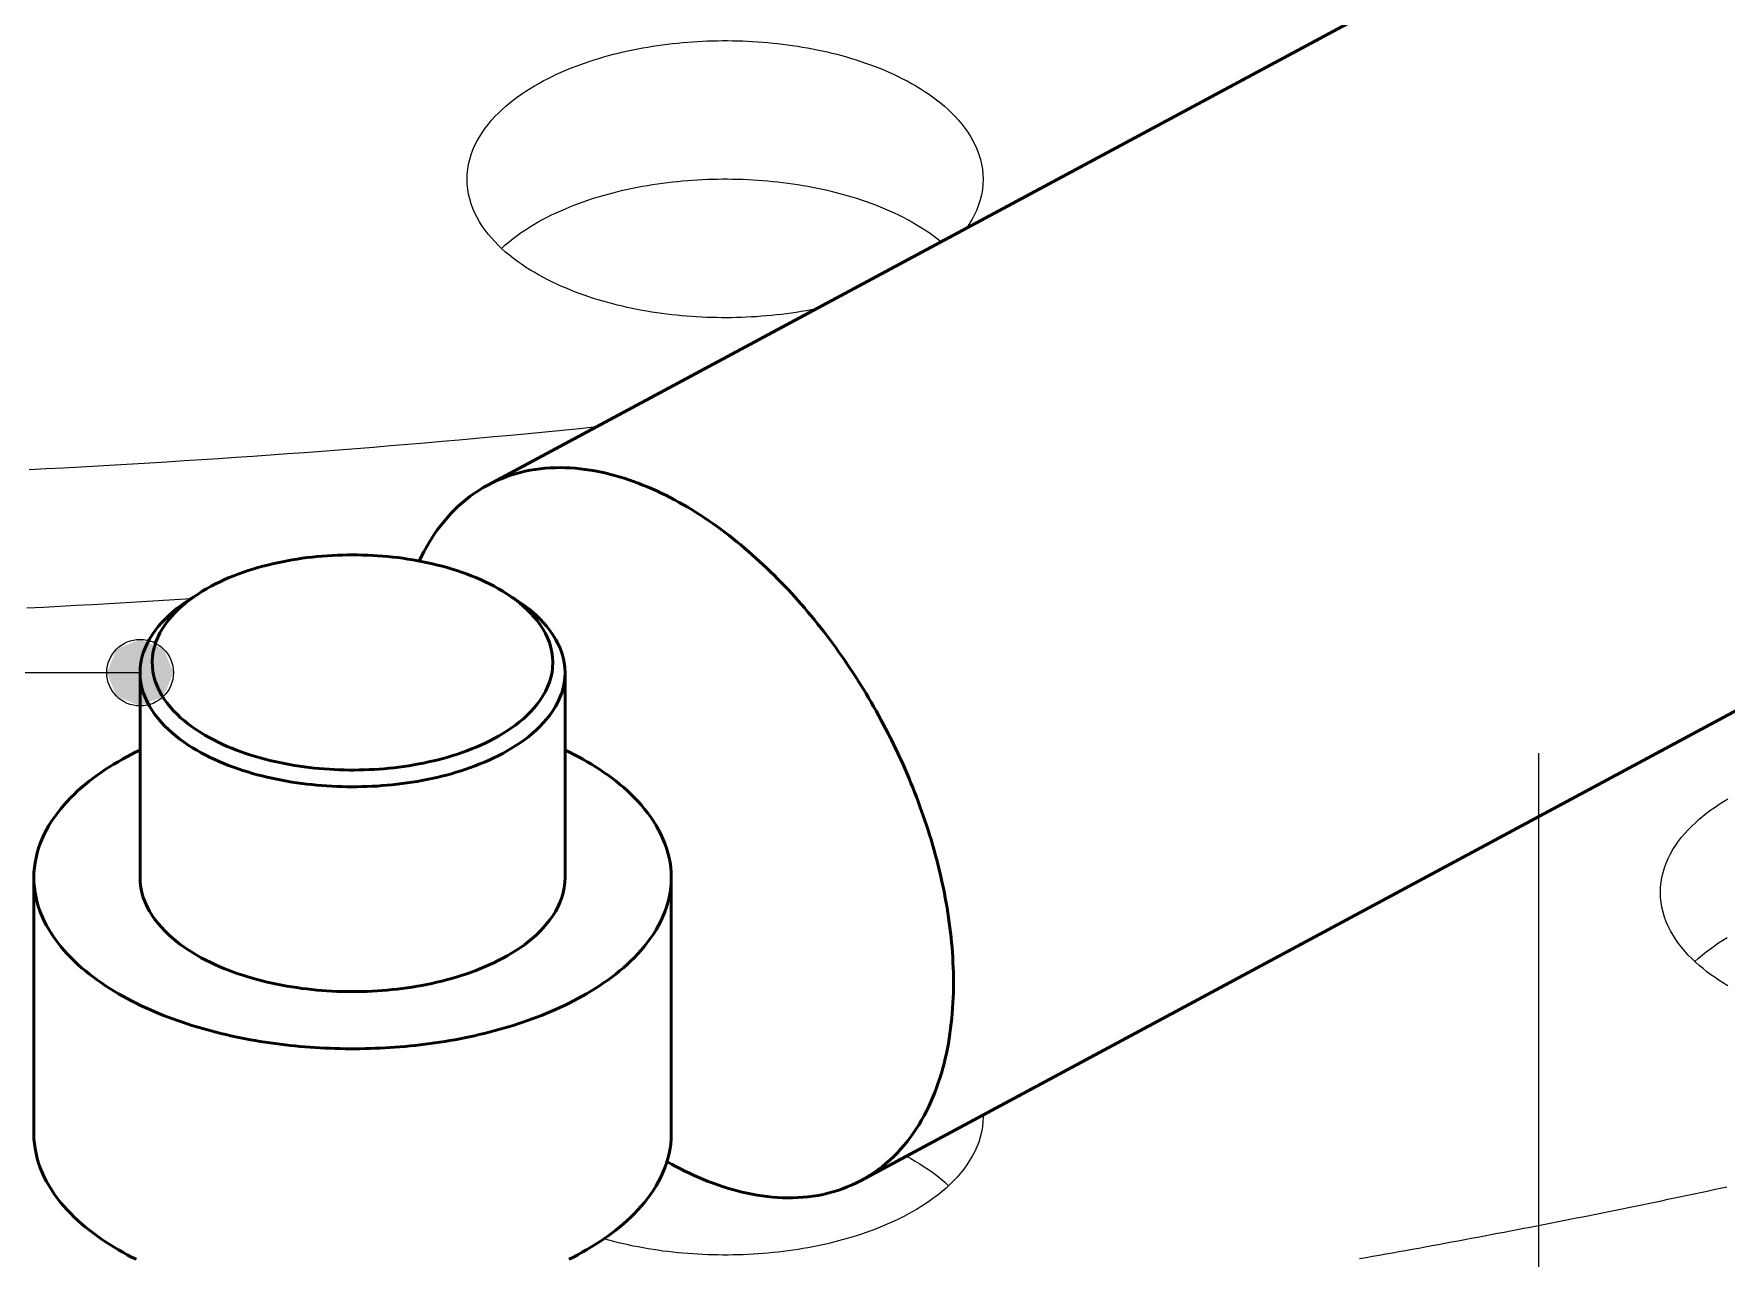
# Model space of a CAD drawing. Header units: millimetres. Extents: x 0 to 841, y 0 to 594.
# Drawn here: x 349.07 to 389.73, y 233.77 to 263.18 of the extents above; entities that cross this region are included whole.
import ezdxf

# ---------------------------------------------------------------- set-up
doc = ezdxf.new("R2010")
doc.units = ezdxf.units.MM
doc.linetypes.add('EJE', pattern=[31, 20, -4, 3, -4])
for name, color, linetype, lineweight in [('ACH', 7, 'CONTINUOUS', 13), ('COTA', 7, 'CONTINUOUS', 25), ('EJE', 7, 'EJE', 25), ('FINA', 7, 'CONTINUOUS', 25), ('VIS', 7, 'CONTINUOUS', 50)]:
    doc.layers.add(name, color=color, linetype=linetype, lineweight=lineweight)

msp = doc.modelspace()

# ---------------------------------------------------------------- hatches: boundary and pattern name
at = {"layer": 'ACH'}
h = msp.add_hatch(color=7, dxfattribs=at)
h.dxf.hatch_style = 1
h.paths.add_polyline_path([(352.426, 247.832), (352.192, 248.397), (351.626, 248.632), (351.061, 248.397), (350.826, 247.832), (351.061, 247.266), (351.626, 247.032), (352.192, 247.266)])

# ---------------------------------------------------------------- linework, layer by layer
at = {"layer": 'COTA'}
msp.add_line((351.626, 247.832), (158.317, 247.832), dxfattribs=at)
msp.add_circle((351.626, 247.832), 0.8, dxfattribs=at)
at = {"layer": 'EJE'}
msp.add_line((385.219, 245.901), (385.219, 211.451), dxfattribs=at)
at = {"layer": 'FINA'}
for points in [[(359.981, 252.339), (394.528, 270.887)], [(359.483, 259.686), (359.487, 259.807), (359.499, 259.926), (359.519, 260.045), (359.547, 260.162), (359.581, 260.278), (359.623, 260.391), (359.672, 260.501), (359.726, 260.609), (359.785, 260.713), (359.85, 260.815), (359.92, 260.914), (359.993, 261.009), (360.071, 261.101), (360.152, 261.19), (360.236, 261.276), (360.324, 261.36), (360.413, 261.44), (360.506, 261.517), (360.6, 261.592), (360.697, 261.664), (360.795, 261.734), (360.895, 261.801), (360.997, 261.866), (361.1, 261.928), (361.205, 261.988), (361.31, 262.046), (361.417, 262.101), (361.525, 262.155), (361.634, 262.207), (361.744, 262.256), (361.854, 262.304), (361.966, 262.35), (362.078, 262.394), (362.191, 262.436), (362.304, 262.477), (362.419, 262.516), (362.533, 262.553), (362.648, 262.588), (362.764, 262.622), (362.88, 262.655), (362.996, 262.686), (363.113, 262.715), (363.231, 262.743), (363.348, 262.769), (363.466, 262.794), (363.584, 262.818), (363.703, 262.84), (363.821, 262.861), (363.94, 262.88), (364.06, 262.898), (364.179, 262.915), (364.298, 262.93), (364.418, 262.944), (364.538, 262.957), (364.658, 262.968), (364.778, 262.978), (364.898, 262.987), (365.018, 262.995), (365.139, 263.001), (365.259, 263.006), (365.38, 263.01), (365.5, 263.012), (365.621, 263.014), (365.741, 263.014), (365.862, 263.012), (365.982, 263.01), (366.103, 263.006), (366.223, 263.001), (366.343, 262.995), (366.464, 262.987), (366.584, 262.978), (366.704, 262.968), (366.824, 262.957), (366.944, 262.944), (367.063, 262.93), (367.183, 262.915), (367.302, 262.898), (367.421, 262.88), (367.54, 262.861), (367.659, 262.84), (367.778, 262.818), (367.896, 262.794), (368.014, 262.769), (368.131, 262.743), (368.249, 262.715), (368.365, 262.686), (368.482, 262.655), (368.598, 262.622), (368.714, 262.588), (368.829, 262.553), (368.943, 262.516), (369.057, 262.477), (369.171, 262.436), (369.284, 262.394), (369.396, 262.35), (369.507, 262.304), (369.618, 262.256), (369.728, 262.207), (369.837, 262.155), (369.945, 262.101), (370.052, 262.046), (370.157, 261.988), (370.262, 261.928), (370.365, 261.866), (370.467, 261.801), (370.567, 261.734), (370.665, 261.664), (370.762, 261.592), (370.856, 261.517), (370.949, 261.44), (371.038, 261.36), (371.126, 261.276), (371.21, 261.19), (371.291, 261.101), (371.368, 261.009), (371.442, 260.914), (371.512, 260.815), (371.576, 260.713), (371.636, 260.609), (371.69, 260.501), (371.739, 260.391), (371.78, 260.278), (371.815, 260.162), (371.843, 260.045), (371.863, 259.926), (371.875, 259.807), (371.879, 259.686)], [(367.865, 256.572), (367.747, 256.549), (367.629, 256.527), (367.511, 256.507), (367.392, 256.488), (367.273, 256.47), (367.154, 256.454), (367.035, 256.439), (366.916, 256.425), (366.796, 256.413), (366.677, 256.402), (366.557, 256.392), (366.437, 256.383), (366.317, 256.376), (366.197, 256.37), (366.077, 256.365), (365.957, 256.362), (365.837, 256.359), (365.717, 256.358), (365.597, 256.359), (365.477, 256.36), (365.357, 256.363), (365.236, 256.367), (365.116, 256.372), (364.997, 256.379), (364.877, 256.386), (364.757, 256.395), (364.637, 256.406), (364.518, 256.417), (364.398, 256.43), (364.279, 256.445), (364.16, 256.46), (364.041, 256.477), (363.922, 256.495), (363.804, 256.515), (363.685, 256.536), (363.567, 256.558), (363.449, 256.581), (363.332, 256.607), (363.215, 256.633), (363.098, 256.661), (362.981, 256.69), (362.865, 256.721), (362.75, 256.754), (362.634, 256.788), (362.52, 256.824), (362.406, 256.861), (362.292, 256.9), (362.179, 256.94), (362.066, 256.983), (361.955, 257.027), (361.844, 257.073), (361.733, 257.12), (361.624, 257.17), (361.516, 257.222), (361.408, 257.275), (361.302, 257.331), (361.196, 257.389), (361.092, 257.449), (360.99, 257.511), (360.888, 257.576), (360.789, 257.643), (360.691, 257.712), (360.594, 257.784), (360.5, 257.859), (360.408, 257.936), (360.319, 258.017), (360.232, 258.1), (360.148, 258.186), (360.068, 258.275), (359.991, 258.367), (359.917, 258.462), (359.848, 258.56), (359.784, 258.662), (359.724, 258.766), (359.67, 258.873), (359.622, 258.983), (359.581, 259.096), (359.546, 259.211), (359.519, 259.328), (359.499, 259.447), (359.487, 259.566), (359.483, 259.686)], [(360.31, 258.025), (360.4, 258.106), (360.492, 258.184), (360.587, 258.26), (360.683, 258.332), (360.782, 258.402), (360.882, 258.47), (360.984, 258.535), (361.087, 258.598), (361.192, 258.659), (361.297, 258.717), (361.405, 258.773), (361.513, 258.827), (361.622, 258.879), (361.732, 258.929), (361.843, 258.977), (361.954, 259.023), (362.067, 259.068), (362.18, 259.11), (362.294, 259.151), (362.408, 259.19), (362.523, 259.228), (362.639, 259.263), (362.755, 259.298), (362.871, 259.33), (362.988, 259.361), (363.105, 259.391), (363.223, 259.419), (363.341, 259.446), (363.459, 259.471), (363.577, 259.494), (363.696, 259.517), (363.815, 259.538), (363.935, 259.557), (364.054, 259.575), (364.174, 259.592), (364.294, 259.607), (364.414, 259.622), (364.534, 259.634), (364.654, 259.646), (364.775, 259.656), (364.895, 259.665), (365.016, 259.673), (365.137, 259.679), (365.258, 259.684), (365.378, 259.688), (365.499, 259.69), (365.62, 259.692), (365.741, 259.692), (365.862, 259.69), (365.983, 259.688), (366.104, 259.684), (366.224, 259.679), (366.345, 259.673), (366.466, 259.665), (366.586, 259.656), (366.707, 259.646), (366.827, 259.634), (366.947, 259.622), (367.067, 259.608), (367.187, 259.592), (367.307, 259.575), (367.427, 259.557), (367.546, 259.538), (367.665, 259.517), (367.784, 259.494), (367.902, 259.471), (368.021, 259.446), (368.139, 259.419), (368.256, 259.391), (368.373, 259.362), (368.49, 259.33), (368.607, 259.298), (368.723, 259.264), (368.838, 259.228), (368.953, 259.19), (369.067, 259.151), (369.181, 259.11), (369.294, 259.068), (369.407, 259.024), (369.518, 258.977), (369.629, 258.929), (369.739, 258.879), (369.849, 258.827), (369.957, 258.773), (370.064, 258.717), (370.17, 258.659), (370.274, 258.598), (370.378, 258.536), (370.48, 258.47), (370.58, 258.403), (370.678, 258.333), (370.775, 258.26), (370.869, 258.185)], [(371.879, 259.686), (371.875, 259.56), (371.862, 259.435), (371.84, 259.311), (371.81, 259.189), (371.772, 259.069), (371.726, 258.952), (371.674, 258.837), (371.616, 258.726), (371.551, 258.618), (371.482, 258.513)], [(368.949, 235.635), (403.496, 254.183)], [(348.961, 252.713), (349.374, 252.734), (349.788, 252.756), (350.202, 252.778), (350.616, 252.801), (351.03, 252.824), (351.443, 252.849), (351.857, 252.873), (352.271, 252.899), (352.684, 252.925), (353.098, 252.951), (353.511, 252.979), (353.925, 253.007), (354.338, 253.035), (354.751, 253.064), (355.165, 253.094), (355.578, 253.125), (355.991, 253.156), (356.404, 253.188), (356.818, 253.22), (357.231, 253.253), (357.644, 253.287), (358.057, 253.321), (358.47, 253.357), (358.882, 253.392), (359.295, 253.429), (359.708, 253.465), (360.121, 253.503), (360.533, 253.541), (360.946, 253.58), (361.358, 253.62), (361.771, 253.66), (362.183, 253.701), (362.596, 253.743)], [(371.168, 240.388), (371.167, 240.508), (371.165, 240.628), (371.161, 240.749), (371.156, 240.869), (371.15, 240.989), (371.142, 241.109), (371.133, 241.229), (371.122, 241.349), (371.11, 241.468), (371.097, 241.588), (371.083, 241.707), (371.067, 241.827), (371.05, 241.946), (371.032, 242.065), (371.013, 242.184), (370.992, 242.302), (370.971, 242.42), (370.948, 242.539), (370.924, 242.657), (370.899, 242.774), (370.873, 242.892), (370.846, 243.009), (370.818, 243.126), (370.789, 243.243), (370.759, 243.359), (370.728, 243.475), (370.696, 243.591), (370.662, 243.707), (370.628, 243.822), (370.593, 243.937), (370.557, 244.052), (370.52, 244.166), (370.482, 244.281), (370.443, 244.394), (370.403, 244.508), (370.363, 244.621), (370.321, 244.734), (370.279, 244.847), (370.235, 244.959), (370.191, 245.071), (370.146, 245.182), (370.1, 245.293), (370.053, 245.404), (370.005, 245.514), (369.957, 245.625), (369.907, 245.734), (369.857, 245.843), (369.806, 245.952), (369.754, 246.061), (369.701, 246.169), (369.647, 246.277), (369.593, 246.384), (369.538, 246.491), (369.482, 246.597), (369.425, 246.703), (369.367, 246.809), (369.309, 246.914), (369.25, 247.019), (369.19, 247.123), (369.129, 247.227), (369.067, 247.33), (369.005, 247.433), (368.942, 247.536), (368.878, 247.637), (368.813, 247.739), (368.748, 247.84), (368.681, 247.94), (368.614, 248.04), (368.547, 248.139), (368.478, 248.238), (368.409, 248.336), (368.338, 248.434), (368.267, 248.531), (368.196, 248.628), (368.123, 248.724), (368.05, 248.819), (367.976, 248.914), (367.901, 249.009), (367.826, 249.102), (367.749, 249.195), (367.672, 249.287), (367.594, 249.379), (367.516, 249.47), (367.436, 249.56), (367.356, 249.65), (367.275, 249.739), (367.193, 249.827), (367.111, 249.915), (367.027, 250.001), (366.943, 250.087), (366.858, 250.172), (366.772, 250.257), (366.686, 250.34), (366.598, 250.423), (366.51, 250.505), (366.421, 250.586), (366.331, 250.666), (366.241, 250.745), (366.149, 250.823), (366.057, 250.901), (365.964, 250.977), (365.87, 251.052), (365.776, 251.126), (365.68, 251.199), (365.584, 251.271), (365.487, 251.342), (365.389, 251.412), (365.29, 251.481), (365.19, 251.548), (365.089, 251.614), (364.988, 251.679), (364.886, 251.742), (364.783, 251.805), (364.679, 251.865), (364.574, 251.924), (364.469, 251.982), (364.362, 252.038), (364.255, 252.093), (364.147, 252.146), (364.038, 252.197), (363.929, 252.247), (363.818, 252.294), (363.707, 252.34), (363.595, 252.384), (363.482, 252.425), (363.369, 252.465), (363.254, 252.503), (363.139, 252.538), (363.024, 252.571), (362.907, 252.602), (362.79, 252.63), (362.673, 252.655), (362.555, 252.678), (362.436, 252.698), (362.317, 252.716), (362.198, 252.73), (362.078, 252.742), (361.958, 252.75), (361.838, 252.755), (361.717, 252.757), (361.597, 252.755), (361.477, 252.75), (361.357, 252.741), (361.237, 252.729), (361.118, 252.713), (360.999, 252.693), (360.881, 252.669), (360.764, 252.642), (360.648, 252.61), (360.533, 252.575), (360.42, 252.535), (360.307, 252.492), (360.197, 252.445), (360.088, 252.394), (359.981, 252.339)], [(359.981, 252.339), (359.872, 252.278), (359.765, 252.212), (359.661, 252.143), (359.559, 252.07), (359.46, 251.994), (359.364, 251.914), (359.271, 251.831), (359.181, 251.744), (359.093, 251.655), (359.009, 251.562), (358.928, 251.467), (358.85, 251.369), (358.775, 251.269), (358.703, 251.167), (358.634, 251.062), (358.569, 250.956), (358.506, 250.848), (358.446, 250.738), (358.389, 250.627), (358.335, 250.514)], [(360.443, 249.722), (360.34, 249.787), (360.236, 249.848), (360.13, 249.907), (360.022, 249.963), (359.913, 250.016), (359.803, 250.067), (359.692, 250.115), (359.58, 250.16), (359.466, 250.204), (359.352, 250.245), (359.238, 250.283), (359.122, 250.32), (359.006, 250.355), (358.889, 250.387), (358.772, 250.418), (358.654, 250.446), (358.536, 250.473), (358.417, 250.498), (358.298, 250.521), (358.179, 250.542), (358.059, 250.561), (357.939, 250.579), (357.819, 250.595), (357.699, 250.609), (357.578, 250.621), (357.457, 250.632), (357.336, 250.641), (357.215, 250.649), (357.094, 250.654), (356.973, 250.658), (356.852, 250.661), (356.731, 250.662), (356.609, 250.661), (356.488, 250.658), (356.367, 250.654), (356.246, 250.649), (356.125, 250.641), (356.004, 250.632), (355.883, 250.621), (355.763, 250.609), (355.642, 250.595), (355.522, 250.579), (355.402, 250.561), (355.283, 250.542), (355.163, 250.521), (355.044, 250.498), (354.926, 250.473), (354.807, 250.446), (354.69, 250.418), (354.572, 250.387), (354.455, 250.355), (354.339, 250.32), (354.224, 250.283), (354.109, 250.245), (353.995, 250.204), (353.882, 250.16), (353.769, 250.115), (353.658, 250.067), (353.548, 250.016), (353.439, 249.963), (353.331, 249.907), (353.225, 249.848), (353.121, 249.787), (353.018, 249.722)], [(353.018, 249.722), (352.919, 249.655), (352.821, 249.585), (352.727, 249.511), (352.634, 249.434), (352.546, 249.354), (352.46, 249.269), (352.379, 249.181), (352.302, 249.089), (352.23, 248.993), (352.164, 248.893), (352.104, 248.789), (352.051, 248.681), (352.006, 248.57), (351.97, 248.455), (351.942, 248.338), (351.925, 248.22), (351.918, 248.1), (351.921, 247.98), (351.935, 247.861), (351.958, 247.743), (351.992, 247.628), (352.033, 247.515), (352.083, 247.406), (352.141, 247.3), (352.205, 247.199), (352.275, 247.101), (352.35, 247.008), (352.43, 246.918), (352.514, 246.832), (352.601, 246.75), (352.692, 246.672), (352.786, 246.597), (352.883, 246.526), (352.981, 246.458), (353.082, 246.393), (353.185, 246.33), (353.289, 246.271), (353.395, 246.215), (353.503, 246.161), (353.611, 246.11), (353.721, 246.061), (353.832, 246.015), (353.944, 245.971), (354.056, 245.929), (354.17, 245.89), (354.284, 245.853), (354.398, 245.817), (354.514, 245.784), (354.63, 245.753), (354.746, 245.724), (354.863, 245.696), (354.98, 245.671), (355.098, 245.647), (355.216, 245.625), (355.334, 245.605), (355.453, 245.586), (355.572, 245.57), (355.691, 245.555), (355.81, 245.541), (355.93, 245.53), (356.049, 245.52), (356.169, 245.511), (356.289, 245.505), (356.409, 245.5), (356.529, 245.496), (356.649, 245.494), (356.769, 245.494), (356.889, 245.495), (357.009, 245.498), (357.129, 245.503), (357.249, 245.509), (357.369, 245.517), (357.488, 245.526), (357.608, 245.537), (357.727, 245.55), (357.846, 245.564), (357.965, 245.58), (358.084, 245.598), (358.203, 245.618), (358.321, 245.639), (358.439, 245.662), (358.556, 245.687), (358.673, 245.714), (358.79, 245.742), (358.906, 245.773), (359.021, 245.805), (359.136, 245.84), (359.251, 245.876), (359.364, 245.915), (359.477, 245.956), (359.589, 245.999), (359.7, 246.044), (359.81, 246.092), (359.919, 246.142), (360.027, 246.195), (360.134, 246.251)], [(353.018, 249.722), (352.793, 249.576)], [(352.91, 249.649), (352.89, 249.637), (352.871, 249.625), (352.851, 249.613), (352.832, 249.601), (352.813, 249.588), (352.793, 249.576)], [(360.134, 246.251), (360.24, 246.309), (360.344, 246.371), (360.447, 246.436), (360.547, 246.504), (360.645, 246.575), (360.741, 246.649), (360.834, 246.727), (360.923, 246.809), (361.009, 246.894), (361.091, 246.984), (361.168, 247.077), (361.24, 247.175), (361.306, 247.276), (361.366, 247.382), (361.418, 247.491), (361.462, 247.604), (361.497, 247.72), (361.523, 247.839), (361.538, 247.959), (361.543, 248.08), (361.538, 248.201), (361.522, 248.321), (361.496, 248.439), (361.46, 248.555), (361.416, 248.668), (361.364, 248.777), (361.304, 248.883), (361.238, 248.984), (361.165, 249.082), (361.088, 249.175), (361.006, 249.264), (360.92, 249.35), (360.83, 249.431), (360.738, 249.509), (360.642, 249.583), (360.544, 249.654), (360.443, 249.722)], [(360.443, 249.722), (360.668, 249.576)], [(360.668, 249.576), (360.649, 249.588), (360.629, 249.601), (360.61, 249.613), (360.591, 249.625), (360.571, 249.637), (360.551, 249.649)], [(348.909, 249.389), (349.303, 249.409), (349.698, 249.429), (350.092, 249.45), (350.486, 249.472), (350.881, 249.494), (351.275, 249.517), (351.669, 249.54), (352.063, 249.564), (352.457, 249.588), (352.851, 249.613)], [(352.793, 249.576), (352.692, 249.508), (352.594, 249.437), (352.497, 249.363), (352.404, 249.285), (352.313, 249.205), (352.226, 249.12), (352.142, 249.032), (352.062, 248.94), (351.987, 248.844), (351.918, 248.745), (351.854, 248.641), (351.797, 248.534), (351.747, 248.423), (351.704, 248.309), (351.671, 248.193), (351.646, 248.074), (351.631, 247.953), (351.626, 247.832)], [(361.835, 247.832), (361.83, 247.953), (361.815, 248.074), (361.791, 248.193), (361.757, 248.309), (361.715, 248.423), (361.665, 248.534), (361.607, 248.641), (361.543, 248.745), (361.474, 248.844), (361.399, 248.94), (361.319, 249.032), (361.236, 249.12), (361.148, 249.205), (361.058, 249.285), (360.964, 249.363), (360.868, 249.437), (360.769, 249.508), (360.668, 249.576)], [(351.626, 247.832), (351.631, 247.711), (351.646, 247.591), (351.67, 247.472), (351.704, 247.356), (351.745, 247.243), (351.795, 247.133), (351.852, 247.026), (351.915, 246.923), (351.984, 246.824), (352.058, 246.728), (352.137, 246.637), (352.22, 246.549), (352.307, 246.464), (352.397, 246.384), (352.49, 246.306), (352.585, 246.232), (352.683, 246.162), (352.784, 246.094), (352.886, 246.029), (352.99, 245.967), (353.095, 245.908), (353.202, 245.851), (353.31, 245.798), (353.419, 245.746), (353.53, 245.697), (353.641, 245.65), (353.754, 245.605), (353.867, 245.563), (353.981, 245.523), (354.096, 245.484), (354.211, 245.448), (354.327, 245.414), (354.443, 245.382), (354.56, 245.351), (354.678, 245.322), (354.796, 245.296), (354.914, 245.271), (355.033, 245.247), (355.152, 245.226), (355.271, 245.206), (355.39, 245.187), (355.51, 245.171), (355.63, 245.156), (355.75, 245.142), (355.871, 245.13), (355.991, 245.12), (356.112, 245.111), (356.232, 245.104), (356.353, 245.099), (356.474, 245.095), (356.595, 245.092), (356.716, 245.091), (356.837, 245.092), (356.957, 245.094), (357.078, 245.097), (357.199, 245.103), (357.32, 245.109), (357.44, 245.118), (357.561, 245.128), (357.681, 245.139), (357.802, 245.152), (357.922, 245.167), (358.041, 245.183), (358.161, 245.201), (358.28, 245.22), (358.399, 245.242), (358.518, 245.265), (358.636, 245.289), (358.754, 245.316), (358.872, 245.344), (358.989, 245.374), (359.106, 245.406), (359.222, 245.44), (359.337, 245.475), (359.452, 245.513), (359.566, 245.553), (359.68, 245.595), (359.792, 245.639), (359.904, 245.685), (360.015, 245.734), (360.124, 245.785), (360.233, 245.838), (360.34, 245.894)], [(351.626, 247.832), (351.626, 242.91)], [(360.34, 245.894), (360.447, 245.953), (360.553, 246.015), (360.656, 246.08), (360.758, 246.148), (360.858, 246.219), (360.955, 246.293), (361.049, 246.371), (361.141, 246.452), (361.229, 246.537), (361.314, 246.625), (361.394, 246.717), (361.47, 246.813), (361.54, 246.913), (361.605, 247.017), (361.662, 247.125), (361.713, 247.236), (361.756, 247.351), (361.79, 247.468), (361.815, 247.588), (361.83, 247.709), (361.835, 247.832)], [(361.835, 247.832), (361.835, 242.91)], [(351.626, 245.974), (351.518, 245.921), (351.411, 245.867), (351.305, 245.811), (351.2, 245.753), (351.096, 245.693), (350.993, 245.632), (350.891, 245.569), (350.79, 245.504), (350.691, 245.436), (350.592, 245.367), (350.496, 245.296), (350.401, 245.223), (350.307, 245.147), (350.216, 245.07), (350.126, 244.99), (350.039, 244.908), (349.954, 244.823), (349.871, 244.736), (349.791, 244.647), (349.714, 244.555), (349.64, 244.461), (349.569, 244.364), (349.501, 244.264), (349.438, 244.162), (349.379, 244.058), (349.324, 243.951), (349.274, 243.842), (349.228, 243.731), (349.188, 243.618), (349.154, 243.503), (349.126, 243.386), (349.103, 243.269), (349.087, 243.15), (349.077, 243.03), (349.074, 242.91)], [(364.387, 242.91), (364.384, 243.03), (364.374, 243.15), (364.358, 243.269), (364.336, 243.386), (364.307, 243.503), (364.273, 243.618), (364.233, 243.731), (364.188, 243.842), (364.138, 243.951), (364.083, 244.058), (364.023, 244.162), (363.96, 244.264), (363.893, 244.364), (363.822, 244.461), (363.748, 244.555), (363.67, 244.647), (363.59, 244.736), (363.508, 244.823), (363.422, 244.908), (363.335, 244.99), (363.245, 245.07), (363.154, 245.147), (363.061, 245.223), (362.965, 245.296), (362.869, 245.367), (362.771, 245.436), (362.671, 245.504), (362.57, 245.569), (362.468, 245.632), (362.365, 245.693), (362.261, 245.753), (362.156, 245.811), (362.05, 245.867), (361.943, 245.921), (361.835, 245.974)], [(388.15, 242.556), (388.154, 242.676), (388.166, 242.796), (388.186, 242.915), (388.214, 243.032), (388.249, 243.147), (388.291, 243.26), (388.339, 243.371), (388.393, 243.479), (388.453, 243.583), (388.518, 243.685), (388.587, 243.783), (388.661, 243.879), (388.739, 243.971), (388.82, 244.06), (388.904, 244.146), (388.991, 244.229), (389.081, 244.31), (389.173, 244.387), (389.268, 244.462), (389.364, 244.534), (389.463, 244.604), (389.563, 244.671), (389.665, 244.735), (389.768, 244.798)], [(349.074, 242.91), (349.077, 242.79), (349.087, 242.67), (349.103, 242.55), (349.126, 242.432), (349.155, 242.315), (349.189, 242.2), (349.229, 242.086), (349.275, 241.975), (349.325, 241.866), (349.381, 241.759), (349.44, 241.654), (349.504, 241.552), (349.572, 241.452), (349.643, 241.355), (349.717, 241.261), (349.795, 241.169), (349.876, 241.079), (349.959, 240.992), (350.044, 240.907), (350.132, 240.825), (350.222, 240.745), (350.314, 240.667), (350.408, 240.592), (350.504, 240.518), (350.601, 240.447), (350.699, 240.378), (350.799, 240.311), (350.9, 240.245), (351.003, 240.182), (351.106, 240.121), (351.211, 240.061), (351.317, 240.003), (351.423, 239.947), (351.531, 239.893), (351.639, 239.84), (351.748, 239.789), (351.858, 239.739), (351.968, 239.691), (352.079, 239.645), (352.191, 239.6), (352.303, 239.556), (352.416, 239.514), (352.529, 239.473), (352.643, 239.434), (352.757, 239.396), (352.872, 239.359), (352.987, 239.324), (353.103, 239.29), (353.219, 239.257), (353.335, 239.226), (353.451, 239.195), (353.568, 239.166), (353.685, 239.138), (353.803, 239.112), (353.92, 239.086), (354.038, 239.062), (354.157, 239.039), (354.275, 239.016), (354.393, 238.995), (354.512, 238.976), (354.631, 238.957), (354.75, 238.939), (354.87, 238.923), (354.989, 238.907), (355.109, 238.893), (355.228, 238.879), (355.348, 238.867), (355.468, 238.856), (355.588, 238.845), (355.708, 238.836), (355.828, 238.828), (355.948, 238.821), (356.069, 238.815), (356.189, 238.81), (356.309, 238.806), (356.43, 238.802), (356.55, 238.8), (356.67, 238.799), (356.791, 238.799), (356.911, 238.8), (357.032, 238.802), (357.152, 238.806), (357.272, 238.81), (357.393, 238.815), (357.513, 238.821), (357.633, 238.828), (357.753, 238.836), (357.873, 238.845), (357.993, 238.856), (358.113, 238.867), (358.233, 238.879), (358.353, 238.893), (358.472, 238.907), (358.592, 238.923), (358.711, 238.939), (358.83, 238.957), (358.949, 238.976), (359.068, 238.995), (359.186, 239.016), (359.305, 239.039), (359.423, 239.062), (359.541, 239.086), (359.659, 239.112), (359.776, 239.138), (359.893, 239.166), (360.01, 239.195), (360.127, 239.226), (360.243, 239.257), (360.359, 239.29), (360.474, 239.324), (360.589, 239.359), (360.704, 239.396), (360.818, 239.434), (360.932, 239.473), (361.045, 239.514), (361.158, 239.556), (361.27, 239.6), (361.382, 239.645), (361.493, 239.691), (361.604, 239.739), (361.713, 239.789), (361.822, 239.84), (361.931, 239.893), (362.038, 239.947), (362.145, 240.003)], [(349.074, 242.91), (349.074, 236.758)], [(360.34, 240.972), (360.233, 240.916), (360.124, 240.863), (360.015, 240.812), (359.904, 240.764), (359.792, 240.717), (359.68, 240.673), (359.566, 240.631), (359.452, 240.592), (359.337, 240.554), (359.222, 240.518), (359.106, 240.484), (358.989, 240.452), (358.872, 240.422), (358.754, 240.394), (358.636, 240.368), (358.518, 240.343), (358.399, 240.32), (358.28, 240.299), (358.161, 240.279), (358.041, 240.261), (357.922, 240.245), (357.802, 240.231), (357.681, 240.218), (357.561, 240.206), (357.44, 240.196), (357.32, 240.188), (357.199, 240.181), (357.078, 240.176), (356.957, 240.172), (356.837, 240.17), (356.716, 240.17), (356.595, 240.171), (356.474, 240.173), (356.353, 240.177), (356.232, 240.183), (356.112, 240.19), (355.991, 240.198), (355.871, 240.209), (355.75, 240.221), (355.63, 240.234), (355.51, 240.249), (355.39, 240.266), (355.271, 240.284), (355.152, 240.304), (355.033, 240.326), (354.914, 240.349), (354.796, 240.374), (354.678, 240.401), (354.56, 240.43), (354.443, 240.46), (354.327, 240.492), (354.211, 240.527), (354.096, 240.563), (353.981, 240.601), (353.867, 240.641), (353.754, 240.684), (353.641, 240.728), (353.53, 240.775), (353.419, 240.824), (353.31, 240.876), (353.202, 240.93), (353.095, 240.986), (352.99, 241.046), (352.886, 241.108), (352.784, 241.172), (352.683, 241.24), (352.585, 241.311), (352.49, 241.385), (352.397, 241.462), (352.307, 241.543), (352.22, 241.627), (352.137, 241.715), (352.058, 241.807), (351.984, 241.902), (351.915, 242.001), (351.852, 242.104), (351.795, 242.211), (351.745, 242.321), (351.704, 242.435), (351.67, 242.551), (351.646, 242.669), (351.631, 242.789), (351.626, 242.91)], [(361.835, 242.91), (361.83, 242.788), (361.815, 242.667), (361.79, 242.547), (361.756, 242.429), (361.713, 242.315), (361.662, 242.203), (361.605, 242.096), (361.54, 241.992), (361.47, 241.892), (361.394, 241.796), (361.314, 241.703), (361.229, 241.615), (361.141, 241.53), (361.049, 241.449), (360.955, 241.372), (360.858, 241.297), (360.758, 241.226), (360.656, 241.158), (360.553, 241.093), (360.447, 241.031), (360.34, 240.972)], [(362.145, 240.003), (362.25, 240.061), (362.355, 240.121), (362.459, 240.182), (362.561, 240.245), (362.662, 240.311), (362.762, 240.378), (362.861, 240.447), (362.958, 240.518), (363.053, 240.592), (363.147, 240.667), (363.239, 240.745), (363.329, 240.825), (363.417, 240.907), (363.503, 240.992), (363.586, 241.079), (363.666, 241.169), (363.744, 241.261), (363.818, 241.355), (363.89, 241.452), (363.957, 241.552), (364.021, 241.654), (364.081, 241.759), (364.136, 241.866), (364.187, 241.975), (364.232, 242.086), (364.272, 242.2), (364.307, 242.315), (364.335, 242.432), (364.358, 242.55), (364.374, 242.67), (364.384, 242.79), (364.387, 242.91)], [(364.387, 242.91), (364.387, 236.758)], [(389.771, 240.312), (389.667, 240.375), (389.565, 240.439), (389.465, 240.506), (389.366, 240.576), (389.27, 240.648), (389.175, 240.723), (389.083, 240.8), (388.993, 240.881), (388.905, 240.964), (388.821, 241.05), (388.74, 241.139), (388.662, 241.232), (388.588, 241.327), (388.519, 241.426), (388.454, 241.527), (388.394, 241.632), (388.339, 241.74), (388.291, 241.85), (388.249, 241.963), (388.214, 242.079), (388.187, 242.196), (388.166, 242.315), (388.154, 242.435), (388.15, 242.556)], [(388.978, 240.895), (389.067, 240.976), (389.16, 241.054), (389.254, 241.129), (389.351, 241.202), (389.449, 241.272), (389.549, 241.34), (389.651, 241.405), (389.754, 241.468)], [(368.949, 235.635), (369.056, 235.695), (369.16, 235.758), (369.263, 235.826), (369.362, 235.897), (369.459, 235.971), (369.554, 236.049), (369.646, 236.13), (369.734, 236.214), (369.82, 236.301), (369.903, 236.391), (369.983, 236.484), (370.061, 236.579), (370.135, 236.676), (370.206, 236.776), (370.274, 236.878), (370.34, 236.981), (370.402, 237.086), (370.462, 237.193), (370.518, 237.302), (370.572, 237.411), (370.624, 237.523), (370.672, 237.635), (370.718, 237.748), (370.761, 237.863), (370.802, 237.978), (370.841, 238.095), (370.877, 238.212), (370.91, 238.329), (370.942, 238.448), (370.971, 238.566), (370.997, 238.686), (371.022, 238.806), (371.045, 238.926), (371.065, 239.047), (371.084, 239.168), (371.1, 239.289), (371.115, 239.411), (371.128, 239.532), (371.139, 239.654), (371.148, 239.776), (371.155, 239.898), (371.161, 240.021), (371.165, 240.143), (371.167, 240.265), (371.168, 240.388)], [(371.879, 237.17), (371.875, 237.045), (371.862, 236.921), (371.84, 236.798), (371.811, 236.677), (371.773, 236.558), (371.729, 236.442), (371.677, 236.328), (371.62, 236.217), (371.556, 236.11), (371.487, 236.006), (371.414, 235.905), (371.336, 235.808), (371.254, 235.714), (371.168, 235.623), (371.08, 235.535), (370.988, 235.451), (370.893, 235.369), (370.796, 235.291), (370.697, 235.215), (370.596, 235.142), (370.492, 235.072), (370.388, 235.005), (370.281, 234.94), (370.173, 234.877), (370.064, 234.817)], [(371.879, 237.208), (371.879, 237.201), (371.879, 237.195), (371.879, 237.189), (371.879, 237.183), (371.879, 237.176), (371.879, 237.17)], [(349.074, 236.758), (349.077, 236.638), (349.087, 236.518), (349.103, 236.399), (349.126, 236.28), (349.155, 236.163), (349.189, 236.048), (349.229, 235.934), (349.275, 235.823), (349.325, 235.714), (349.381, 235.607), (349.44, 235.502), (349.504, 235.4), (349.572, 235.3), (349.643, 235.203), (349.717, 235.109), (349.795, 235.017), (349.876, 234.927), (349.959, 234.84), (350.044, 234.755), (350.132, 234.673), (350.222, 234.593), (350.314, 234.515), (350.408, 234.44), (350.504, 234.366), (350.601, 234.295), (350.699, 234.226), (350.799, 234.159), (350.9, 234.094), (351.003, 234.03), (351.106, 233.969), (351.211, 233.909), (351.317, 233.851), (351.423, 233.795), (351.531, 233.741)], [(362.145, 233.851), (362.25, 233.909), (362.355, 233.969), (362.459, 234.03), (362.561, 234.094), (362.662, 234.159), (362.762, 234.226), (362.861, 234.295), (362.958, 234.366), (363.053, 234.44), (363.147, 234.515), (363.239, 234.593), (363.329, 234.673), (363.417, 234.755), (363.503, 234.84), (363.586, 234.927), (363.666, 235.017), (363.744, 235.109), (363.818, 235.203), (363.89, 235.3), (363.957, 235.4), (364.021, 235.502), (364.081, 235.607), (364.136, 235.714), (364.187, 235.823), (364.232, 235.934), (364.272, 236.048), (364.307, 236.163), (364.335, 236.28), (364.358, 236.399), (364.374, 236.518), (364.384, 236.638), (364.387, 236.758)], [(370.034, 236.217), (370.143, 236.158), (370.251, 236.096), (370.358, 236.032), (370.463, 235.965), (370.566, 235.896), (370.668, 235.824), (370.767, 235.75), (370.865, 235.673), (370.96, 235.592), (371.052, 235.509)], [(364.285, 236.089), (364.392, 236.029), (364.499, 235.971), (364.608, 235.914), (364.717, 235.859), (364.827, 235.806), (364.938, 235.755), (365.05, 235.705), (365.163, 235.658), (365.277, 235.612), (365.391, 235.569), (365.506, 235.527), (365.622, 235.488), (365.738, 235.451), (365.856, 235.417), (365.974, 235.384), (366.092, 235.355), (366.212, 235.328), (366.332, 235.303), (366.452, 235.282), (366.573, 235.263), (366.694, 235.248), (366.816, 235.235), (366.938, 235.226), (367.06, 235.22), (367.182, 235.217), (367.305, 235.218), (367.427, 235.222), (367.549, 235.23), (367.671, 235.242), (367.792, 235.258), (367.913, 235.277), (368.033, 235.301), (368.152, 235.328), (368.27, 235.36), (368.387, 235.395), (368.503, 235.435), (368.617, 235.479), (368.73, 235.527), (368.84, 235.579), (368.949, 235.635)], [(380.921, 233.758), (381.079, 233.785), (381.237, 233.813), (381.396, 233.842), (381.554, 233.87), (381.712, 233.898), (381.87, 233.926), (382.028, 233.955), (382.186, 233.984), (382.344, 234.012), (382.502, 234.041), (382.66, 234.07), (382.817, 234.099), (382.975, 234.128), (383.133, 234.157), (383.291, 234.187), (383.449, 234.216), (383.607, 234.246), (383.765, 234.275), (383.922, 234.305), (384.08, 234.335), (384.238, 234.365), (384.396, 234.395), (384.553, 234.425), (384.711, 234.456), (384.869, 234.486), (385.026, 234.516), (385.184, 234.547), (385.342, 234.578), (385.499, 234.609), (385.657, 234.64), (385.814, 234.671), (385.972, 234.702), (386.129, 234.733), (386.287, 234.764), (386.444, 234.796), (386.602, 234.827), (386.759, 234.859), (386.916, 234.891), (387.074, 234.923), (387.231, 234.955), (387.388, 234.987), (387.546, 235.019), (387.703, 235.051), (387.86, 235.084), (388.018, 235.116), (388.175, 235.149), (388.332, 235.182), (388.489, 235.214), (388.646, 235.247), (388.803, 235.28), (388.96, 235.314), (389.118, 235.347), (389.275, 235.38), (389.432, 235.414), (389.589, 235.447), (389.746, 235.481)], [(370.064, 234.817), (369.957, 234.761), (369.849, 234.707), (369.74, 234.655), (369.63, 234.605), (369.52, 234.557), (369.408, 234.511), (369.296, 234.467), (369.183, 234.424), (369.07, 234.384), (368.955, 234.345), (368.841, 234.307), (368.726, 234.271), (368.61, 234.237), (368.494, 234.205), (368.377, 234.174), (368.26, 234.144), (368.143, 234.116), (368.025, 234.089), (367.907, 234.064), (367.789, 234.041), (367.671, 234.018), (367.552, 233.997), (367.433, 233.978), (367.313, 233.96), (367.194, 233.943), (367.074, 233.927), (366.955, 233.913), (366.835, 233.9), (366.715, 233.889), (366.594, 233.879), (366.474, 233.87), (366.354, 233.862), (366.233, 233.856), (366.113, 233.85), (365.992, 233.846), (365.872, 233.844), (365.751, 233.842), (365.63, 233.842), (365.51, 233.844), (365.389, 233.846), (365.269, 233.85), (365.148, 233.855), (365.028, 233.861), (364.907, 233.868), (364.787, 233.877), (364.667, 233.887), (364.547, 233.898), (364.427, 233.911), (364.307, 233.925), (364.187, 233.94), (364.068, 233.957), (363.949, 233.975), (363.829, 233.994), (363.711, 234.015), (363.592, 234.037), (363.474, 234.06), (363.356, 234.085), (363.238, 234.112), (363.121, 234.139), (363.004, 234.169), (362.887, 234.2), (362.771, 234.232)], [(361.931, 233.741), (362.038, 233.795), (362.145, 233.851)]]:
    msp.add_lwpolyline(points, dxfattribs=at)
at = {"layer": 'VIS'}
for points in [[(359.981, 252.339), (394.528, 270.887)], [(368.949, 235.635), (403.496, 254.183)], [(371.168, 240.388), (371.167, 240.508), (371.165, 240.628), (371.161, 240.749), (371.156, 240.869), (371.15, 240.989), (371.142, 241.109), (371.133, 241.229), (371.122, 241.349), (371.11, 241.468), (371.097, 241.588), (371.083, 241.707), (371.067, 241.827), (371.05, 241.946), (371.032, 242.065), (371.013, 242.184), (370.992, 242.302), (370.971, 242.42), (370.948, 242.539), (370.924, 242.657), (370.899, 242.774), (370.873, 242.892), (370.846, 243.009), (370.818, 243.126), (370.789, 243.243), (370.759, 243.359), (370.728, 243.475), (370.696, 243.591), (370.662, 243.707), (370.628, 243.822), (370.593, 243.937), (370.557, 244.052), (370.52, 244.166), (370.482, 244.281), (370.443, 244.394), (370.403, 244.508), (370.363, 244.621), (370.321, 244.734), (370.279, 244.847), (370.235, 244.959), (370.191, 245.071), (370.146, 245.182), (370.1, 245.293), (370.053, 245.404), (370.005, 245.514), (369.957, 245.625), (369.907, 245.734), (369.857, 245.843), (369.806, 245.952), (369.754, 246.061), (369.701, 246.169), (369.647, 246.277), (369.593, 246.384), (369.538, 246.491), (369.482, 246.597), (369.425, 246.703), (369.367, 246.809), (369.309, 246.914), (369.25, 247.019), (369.19, 247.123), (369.129, 247.227), (369.067, 247.33), (369.005, 247.433), (368.942, 247.536), (368.878, 247.637), (368.813, 247.739), (368.748, 247.84), (368.681, 247.94), (368.614, 248.04), (368.547, 248.139), (368.478, 248.238), (368.409, 248.336), (368.338, 248.434), (368.267, 248.531), (368.196, 248.628), (368.123, 248.724), (368.05, 248.819), (367.976, 248.914), (367.901, 249.009), (367.826, 249.102), (367.749, 249.195), (367.672, 249.287), (367.594, 249.379), (367.516, 249.47), (367.436, 249.56), (367.356, 249.65), (367.275, 249.739), (367.193, 249.827), (367.111, 249.915), (367.027, 250.001), (366.943, 250.087), (366.858, 250.172), (366.772, 250.257), (366.686, 250.34), (366.598, 250.423), (366.51, 250.505), (366.421, 250.586), (366.331, 250.666), (366.241, 250.745), (366.149, 250.823), (366.057, 250.901), (365.964, 250.977), (365.87, 251.052), (365.776, 251.126), (365.68, 251.199), (365.584, 251.271), (365.487, 251.342), (365.389, 251.412), (365.29, 251.481), (365.19, 251.548), (365.089, 251.614), (364.988, 251.679), (364.886, 251.742), (364.783, 251.805), (364.679, 251.865), (364.574, 251.924), (364.469, 251.982), (364.362, 252.038), (364.255, 252.093), (364.147, 252.146), (364.038, 252.197), (363.929, 252.247), (363.818, 252.294), (363.707, 252.34), (363.595, 252.384), (363.482, 252.425), (363.369, 252.465), (363.254, 252.503), (363.139, 252.538), (363.024, 252.571), (362.907, 252.602), (362.79, 252.63), (362.673, 252.655), (362.555, 252.678), (362.436, 252.698), (362.317, 252.716), (362.198, 252.73), (362.078, 252.742), (361.958, 252.75), (361.838, 252.755), (361.717, 252.757), (361.597, 252.755), (361.477, 252.75), (361.357, 252.741), (361.237, 252.729), (361.118, 252.713), (360.999, 252.693), (360.881, 252.669), (360.764, 252.642), (360.648, 252.61), (360.533, 252.575), (360.42, 252.535), (360.307, 252.492), (360.197, 252.445), (360.088, 252.394), (359.981, 252.339)], [(359.981, 252.339), (359.872, 252.278), (359.765, 252.212), (359.661, 252.143), (359.559, 252.07), (359.46, 251.994), (359.364, 251.914), (359.271, 251.831), (359.181, 251.744), (359.093, 251.655), (359.009, 251.562), (358.928, 251.467), (358.85, 251.369), (358.775, 251.269), (358.703, 251.167), (358.634, 251.062), (358.569, 250.956), (358.506, 250.848), (358.446, 250.738), (358.389, 250.627), (358.335, 250.514)], [(360.443, 249.722), (360.34, 249.787), (360.236, 249.848), (360.13, 249.907), (360.022, 249.963), (359.913, 250.016), (359.803, 250.067), (359.692, 250.115), (359.58, 250.16), (359.466, 250.204), (359.352, 250.245), (359.238, 250.283), (359.122, 250.32), (359.006, 250.355), (358.889, 250.387), (358.772, 250.418), (358.654, 250.446), (358.536, 250.473), (358.417, 250.498), (358.298, 250.521), (358.179, 250.542), (358.059, 250.561), (357.939, 250.579), (357.819, 250.595), (357.699, 250.609), (357.578, 250.621), (357.457, 250.632), (357.336, 250.641), (357.215, 250.649), (357.094, 250.654), (356.973, 250.658), (356.852, 250.661), (356.731, 250.662), (356.609, 250.661), (356.488, 250.658), (356.367, 250.654), (356.246, 250.649), (356.125, 250.641), (356.004, 250.632), (355.883, 250.621), (355.763, 250.609), (355.642, 250.595), (355.522, 250.579), (355.402, 250.561), (355.283, 250.542), (355.163, 250.521), (355.044, 250.498), (354.926, 250.473), (354.807, 250.446), (354.69, 250.418), (354.572, 250.387), (354.455, 250.355), (354.339, 250.32), (354.224, 250.283), (354.109, 250.245), (353.995, 250.204), (353.882, 250.16), (353.769, 250.115), (353.658, 250.067), (353.548, 250.016), (353.439, 249.963), (353.331, 249.907), (353.225, 249.848), (353.121, 249.787), (353.018, 249.722)], [(353.018, 249.722), (352.919, 249.655), (352.821, 249.585), (352.727, 249.511), (352.634, 249.434), (352.546, 249.354), (352.46, 249.269), (352.379, 249.181), (352.302, 249.089), (352.23, 248.993), (352.164, 248.893), (352.104, 248.789), (352.051, 248.681), (352.006, 248.57), (351.97, 248.455), (351.942, 248.338), (351.925, 248.22), (351.918, 248.1), (351.921, 247.98), (351.935, 247.861), (351.958, 247.743), (351.992, 247.628), (352.033, 247.515), (352.083, 247.406), (352.141, 247.3), (352.205, 247.199), (352.275, 247.101), (352.35, 247.008), (352.43, 246.918), (352.514, 246.832), (352.601, 246.75), (352.692, 246.672), (352.786, 246.597), (352.883, 246.526), (352.981, 246.458), (353.082, 246.393), (353.185, 246.33), (353.289, 246.271), (353.395, 246.215), (353.503, 246.161), (353.611, 246.11), (353.721, 246.061), (353.832, 246.015), (353.944, 245.971), (354.056, 245.929), (354.17, 245.89), (354.284, 245.853), (354.398, 245.817), (354.514, 245.784), (354.63, 245.753), (354.746, 245.724), (354.863, 245.696), (354.98, 245.671), (355.098, 245.647), (355.216, 245.625), (355.334, 245.605), (355.453, 245.586), (355.572, 245.57), (355.691, 245.555), (355.81, 245.541), (355.93, 245.53), (356.049, 245.52), (356.169, 245.511), (356.289, 245.505), (356.409, 245.5), (356.529, 245.496), (356.649, 245.494), (356.769, 245.494), (356.889, 245.495), (357.009, 245.498), (357.129, 245.503), (357.249, 245.509), (357.369, 245.517), (357.488, 245.526), (357.608, 245.537), (357.727, 245.55), (357.846, 245.564), (357.965, 245.58), (358.084, 245.598), (358.203, 245.618), (358.321, 245.639), (358.439, 245.662), (358.556, 245.687), (358.673, 245.714), (358.79, 245.742), (358.906, 245.773), (359.021, 245.805), (359.136, 245.84), (359.251, 245.876), (359.364, 245.915), (359.477, 245.956), (359.589, 245.999), (359.7, 246.044), (359.81, 246.092), (359.919, 246.142), (360.027, 246.195), (360.134, 246.251)], [(353.018, 249.722), (352.793, 249.576)], [(352.91, 249.649), (352.89, 249.637), (352.871, 249.625), (352.851, 249.613), (352.832, 249.601), (352.813, 249.588), (352.793, 249.576)], [(360.134, 246.251), (360.24, 246.309), (360.344, 246.371), (360.447, 246.436), (360.547, 246.504), (360.645, 246.575), (360.741, 246.649), (360.834, 246.727), (360.923, 246.809), (361.009, 246.894), (361.091, 246.984), (361.168, 247.077), (361.24, 247.175), (361.306, 247.276), (361.366, 247.382), (361.418, 247.491), (361.462, 247.604), (361.497, 247.72), (361.523, 247.839), (361.538, 247.959), (361.543, 248.08), (361.538, 248.201), (361.522, 248.321), (361.496, 248.439), (361.46, 248.555), (361.416, 248.668), (361.364, 248.777), (361.304, 248.883), (361.238, 248.984), (361.165, 249.082), (361.088, 249.175), (361.006, 249.264), (360.92, 249.35), (360.83, 249.431), (360.738, 249.509), (360.642, 249.583), (360.544, 249.654), (360.443, 249.722)], [(360.443, 249.722), (360.668, 249.576)], [(360.668, 249.576), (360.649, 249.588), (360.629, 249.601), (360.61, 249.613), (360.591, 249.625), (360.571, 249.637), (360.551, 249.649)], [(352.793, 249.576), (352.692, 249.508), (352.594, 249.437), (352.497, 249.363), (352.404, 249.285), (352.313, 249.205), (352.226, 249.12), (352.142, 249.032), (352.062, 248.94), (351.987, 248.844), (351.918, 248.745), (351.854, 248.641), (351.797, 248.534), (351.747, 248.423), (351.704, 248.309), (351.671, 248.193), (351.646, 248.074), (351.631, 247.953), (351.626, 247.832)], [(361.835, 247.832), (361.83, 247.953), (361.815, 248.074), (361.791, 248.193), (361.757, 248.309), (361.715, 248.423), (361.665, 248.534), (361.607, 248.641), (361.543, 248.745), (361.474, 248.844), (361.399, 248.94), (361.319, 249.032), (361.236, 249.12), (361.148, 249.205), (361.058, 249.285), (360.964, 249.363), (360.868, 249.437), (360.769, 249.508), (360.668, 249.576)], [(351.626, 247.832), (351.631, 247.711), (351.646, 247.591), (351.67, 247.472), (351.704, 247.356), (351.745, 247.243), (351.795, 247.133), (351.852, 247.026), (351.915, 246.923), (351.984, 246.824), (352.058, 246.728), (352.137, 246.637), (352.22, 246.549), (352.307, 246.464), (352.397, 246.384), (352.49, 246.306), (352.585, 246.232), (352.683, 246.162), (352.784, 246.094), (352.886, 246.029), (352.99, 245.967), (353.095, 245.908), (353.202, 245.851), (353.31, 245.798), (353.419, 245.746), (353.53, 245.697), (353.641, 245.65), (353.754, 245.605), (353.867, 245.563), (353.981, 245.523), (354.096, 245.484), (354.211, 245.448), (354.327, 245.414), (354.443, 245.382), (354.56, 245.351), (354.678, 245.322), (354.796, 245.296), (354.914, 245.271), (355.033, 245.247), (355.152, 245.226), (355.271, 245.206), (355.39, 245.187), (355.51, 245.171), (355.63, 245.156), (355.75, 245.142), (355.871, 245.13), (355.991, 245.12), (356.112, 245.111), (356.232, 245.104), (356.353, 245.099), (356.474, 245.095), (356.595, 245.092), (356.716, 245.091), (356.837, 245.092), (356.957, 245.094), (357.078, 245.097), (357.199, 245.103), (357.32, 245.109), (357.44, 245.118), (357.561, 245.128), (357.681, 245.139), (357.802, 245.152), (357.922, 245.167), (358.041, 245.183), (358.161, 245.201), (358.28, 245.22), (358.399, 245.242), (358.518, 245.265), (358.636, 245.289), (358.754, 245.316), (358.872, 245.344), (358.989, 245.374), (359.106, 245.406), (359.222, 245.44), (359.337, 245.475), (359.452, 245.513), (359.566, 245.553), (359.68, 245.595), (359.792, 245.639), (359.904, 245.685), (360.015, 245.734), (360.124, 245.785), (360.233, 245.838), (360.34, 245.894)], [(351.626, 247.832), (351.626, 242.91)], [(360.34, 245.894), (360.447, 245.953), (360.553, 246.015), (360.656, 246.08), (360.758, 246.148), (360.858, 246.219), (360.955, 246.293), (361.049, 246.371), (361.141, 246.452), (361.229, 246.537), (361.314, 246.625), (361.394, 246.717), (361.47, 246.813), (361.54, 246.913), (361.605, 247.017), (361.662, 247.125), (361.713, 247.236), (361.756, 247.351), (361.79, 247.468), (361.815, 247.588), (361.83, 247.709), (361.835, 247.832)], [(361.835, 247.832), (361.835, 242.91)], [(351.626, 245.974), (351.518, 245.921), (351.411, 245.867), (351.305, 245.811), (351.2, 245.753), (351.096, 245.693), (350.993, 245.632), (350.891, 245.569), (350.79, 245.504), (350.691, 245.436), (350.592, 245.367), (350.496, 245.296), (350.401, 245.223), (350.307, 245.147), (350.216, 245.07), (350.126, 244.99), (350.039, 244.908), (349.954, 244.823), (349.871, 244.736), (349.791, 244.647), (349.714, 244.555), (349.64, 244.461), (349.569, 244.364), (349.501, 244.264), (349.438, 244.162), (349.379, 244.058), (349.324, 243.951), (349.274, 243.842), (349.228, 243.731), (349.188, 243.618), (349.154, 243.503), (349.126, 243.386), (349.103, 243.269), (349.087, 243.15), (349.077, 243.03), (349.074, 242.91)], [(364.387, 242.91), (364.384, 243.03), (364.374, 243.15), (364.358, 243.269), (364.336, 243.386), (364.307, 243.503), (364.273, 243.618), (364.233, 243.731), (364.188, 243.842), (364.138, 243.951), (364.083, 244.058), (364.023, 244.162), (363.96, 244.264), (363.893, 244.364), (363.822, 244.461), (363.748, 244.555), (363.67, 244.647), (363.59, 244.736), (363.508, 244.823), (363.422, 244.908), (363.335, 244.99), (363.245, 245.07), (363.154, 245.147), (363.061, 245.223), (362.965, 245.296), (362.869, 245.367), (362.771, 245.436), (362.671, 245.504), (362.57, 245.569), (362.468, 245.632), (362.365, 245.693), (362.261, 245.753), (362.156, 245.811), (362.05, 245.867), (361.943, 245.921), (361.835, 245.974)], [(349.074, 242.91), (349.077, 242.79), (349.087, 242.67), (349.103, 242.55), (349.126, 242.432), (349.155, 242.315), (349.189, 242.2), (349.229, 242.086), (349.275, 241.975), (349.325, 241.866), (349.381, 241.759), (349.44, 241.654), (349.504, 241.552), (349.572, 241.452), (349.643, 241.355), (349.717, 241.261), (349.795, 241.169), (349.876, 241.079), (349.959, 240.992), (350.044, 240.907), (350.132, 240.825), (350.222, 240.745), (350.314, 240.667), (350.408, 240.592), (350.504, 240.518), (350.601, 240.447), (350.699, 240.378), (350.799, 240.311), (350.9, 240.245), (351.003, 240.182), (351.106, 240.121), (351.211, 240.061), (351.317, 240.003), (351.423, 239.947), (351.531, 239.893), (351.639, 239.84), (351.748, 239.789), (351.858, 239.739), (351.968, 239.691), (352.079, 239.645), (352.191, 239.6), (352.303, 239.556), (352.416, 239.514), (352.529, 239.473), (352.643, 239.434), (352.757, 239.396), (352.872, 239.359), (352.987, 239.324), (353.103, 239.29), (353.219, 239.257), (353.335, 239.226), (353.451, 239.195), (353.568, 239.166), (353.685, 239.138), (353.803, 239.112), (353.92, 239.086), (354.038, 239.062), (354.157, 239.039), (354.275, 239.016), (354.393, 238.995), (354.512, 238.976), (354.631, 238.957), (354.75, 238.939), (354.87, 238.923), (354.989, 238.907), (355.109, 238.893), (355.228, 238.879), (355.348, 238.867), (355.468, 238.856), (355.588, 238.845), (355.708, 238.836), (355.828, 238.828), (355.948, 238.821), (356.069, 238.815), (356.189, 238.81), (356.309, 238.806), (356.43, 238.802), (356.55, 238.8), (356.67, 238.799), (356.791, 238.799), (356.911, 238.8), (357.032, 238.802), (357.152, 238.806), (357.272, 238.81), (357.393, 238.815), (357.513, 238.821), (357.633, 238.828), (357.753, 238.836), (357.873, 238.845), (357.993, 238.856), (358.113, 238.867), (358.233, 238.879), (358.353, 238.893), (358.472, 238.907), (358.592, 238.923), (358.711, 238.939), (358.83, 238.957), (358.949, 238.976), (359.068, 238.995), (359.186, 239.016), (359.305, 239.039), (359.423, 239.062), (359.541, 239.086), (359.659, 239.112), (359.776, 239.138), (359.893, 239.166), (360.01, 239.195), (360.127, 239.226), (360.243, 239.257), (360.359, 239.29), (360.474, 239.324), (360.589, 239.359), (360.704, 239.396), (360.818, 239.434), (360.932, 239.473), (361.045, 239.514), (361.158, 239.556), (361.27, 239.6), (361.382, 239.645), (361.493, 239.691), (361.604, 239.739), (361.713, 239.789), (361.822, 239.84), (361.931, 239.893), (362.038, 239.947), (362.145, 240.003)], [(349.074, 242.91), (349.074, 236.758)], [(360.34, 240.972), (360.233, 240.916), (360.124, 240.863), (360.015, 240.812), (359.904, 240.764), (359.792, 240.717), (359.68, 240.673), (359.566, 240.631), (359.452, 240.592), (359.337, 240.554), (359.222, 240.518), (359.106, 240.484), (358.989, 240.452), (358.872, 240.422), (358.754, 240.394), (358.636, 240.368), (358.518, 240.343), (358.399, 240.32), (358.28, 240.299), (358.161, 240.279), (358.041, 240.261), (357.922, 240.245), (357.802, 240.231), (357.681, 240.218), (357.561, 240.206), (357.44, 240.196), (357.32, 240.188), (357.199, 240.181), (357.078, 240.176), (356.957, 240.172), (356.837, 240.17), (356.716, 240.17), (356.595, 240.171), (356.474, 240.173), (356.353, 240.177), (356.232, 240.183), (356.112, 240.19), (355.991, 240.198), (355.871, 240.209), (355.75, 240.221), (355.63, 240.234), (355.51, 240.249), (355.39, 240.266), (355.271, 240.284), (355.152, 240.304), (355.033, 240.326), (354.914, 240.349), (354.796, 240.374), (354.678, 240.401), (354.56, 240.43), (354.443, 240.46), (354.327, 240.492), (354.211, 240.527), (354.096, 240.563), (353.981, 240.601), (353.867, 240.641), (353.754, 240.684), (353.641, 240.728), (353.53, 240.775), (353.419, 240.824), (353.31, 240.876), (353.202, 240.93), (353.095, 240.986), (352.99, 241.046), (352.886, 241.108), (352.784, 241.172), (352.683, 241.24), (352.585, 241.311), (352.49, 241.385), (352.397, 241.462), (352.307, 241.543), (352.22, 241.627), (352.137, 241.715), (352.058, 241.807), (351.984, 241.902), (351.915, 242.001), (351.852, 242.104), (351.795, 242.211), (351.745, 242.321), (351.704, 242.435), (351.67, 242.551), (351.646, 242.669), (351.631, 242.789), (351.626, 242.91)], [(361.835, 242.91), (361.83, 242.788), (361.815, 242.667), (361.79, 242.547), (361.756, 242.429), (361.713, 242.315), (361.662, 242.203), (361.605, 242.096), (361.54, 241.992), (361.47, 241.892), (361.394, 241.796), (361.314, 241.703), (361.229, 241.615), (361.141, 241.53), (361.049, 241.449), (360.955, 241.372), (360.858, 241.297), (360.758, 241.226), (360.656, 241.158), (360.553, 241.093), (360.447, 241.031), (360.34, 240.972)], [(362.145, 240.003), (362.25, 240.061), (362.355, 240.121), (362.459, 240.182), (362.561, 240.245), (362.662, 240.311), (362.762, 240.378), (362.861, 240.447), (362.958, 240.518), (363.053, 240.592), (363.147, 240.667), (363.239, 240.745), (363.329, 240.825), (363.417, 240.907), (363.503, 240.992), (363.586, 241.079), (363.666, 241.169), (363.744, 241.261), (363.818, 241.355), (363.89, 241.452), (363.957, 241.552), (364.021, 241.654), (364.081, 241.759), (364.136, 241.866), (364.187, 241.975), (364.232, 242.086), (364.272, 242.2), (364.307, 242.315), (364.335, 242.432), (364.358, 242.55), (364.374, 242.67), (364.384, 242.79), (364.387, 242.91)], [(364.387, 242.91), (364.387, 236.758)], [(368.949, 235.635), (369.056, 235.695), (369.16, 235.758), (369.263, 235.826), (369.362, 235.897), (369.459, 235.971), (369.554, 236.049), (369.646, 236.13), (369.734, 236.214), (369.82, 236.301), (369.903, 236.391), (369.983, 236.484), (370.061, 236.579), (370.135, 236.676), (370.206, 236.776), (370.274, 236.878), (370.34, 236.981), (370.402, 237.086), (370.462, 237.193), (370.518, 237.302), (370.572, 237.411), (370.624, 237.523), (370.672, 237.635), (370.718, 237.748), (370.761, 237.863), (370.802, 237.978), (370.841, 238.095), (370.877, 238.212), (370.91, 238.329), (370.942, 238.448), (370.971, 238.566), (370.997, 238.686), (371.022, 238.806), (371.045, 238.926), (371.065, 239.047), (371.084, 239.168), (371.1, 239.289), (371.115, 239.411), (371.128, 239.532), (371.139, 239.654), (371.148, 239.776), (371.155, 239.898), (371.161, 240.021), (371.165, 240.143), (371.167, 240.265), (371.168, 240.388)], [(349.074, 236.758), (349.077, 236.638), (349.087, 236.518), (349.103, 236.399), (349.126, 236.28), (349.155, 236.163), (349.189, 236.048), (349.229, 235.934), (349.275, 235.823), (349.325, 235.714), (349.381, 235.607), (349.44, 235.502), (349.504, 235.4), (349.572, 235.3), (349.643, 235.203), (349.717, 235.109), (349.795, 235.017), (349.876, 234.927), (349.959, 234.84), (350.044, 234.755), (350.132, 234.673), (350.222, 234.593), (350.314, 234.515), (350.408, 234.44), (350.504, 234.366), (350.601, 234.295), (350.699, 234.226), (350.799, 234.159), (350.9, 234.094), (351.003, 234.03), (351.106, 233.969), (351.211, 233.909), (351.317, 233.851), (351.423, 233.795), (351.531, 233.741)], [(362.145, 233.851), (362.25, 233.909), (362.355, 233.969), (362.459, 234.03), (362.561, 234.094), (362.662, 234.159), (362.762, 234.226), (362.861, 234.295), (362.958, 234.366), (363.053, 234.44), (363.147, 234.515), (363.239, 234.593), (363.329, 234.673), (363.417, 234.755), (363.503, 234.84), (363.586, 234.927), (363.666, 235.017), (363.744, 235.109), (363.818, 235.203), (363.89, 235.3), (363.957, 235.4), (364.021, 235.502), (364.081, 235.607), (364.136, 235.714), (364.187, 235.823), (364.232, 235.934), (364.272, 236.048), (364.307, 236.163), (364.335, 236.28), (364.358, 236.399), (364.374, 236.518), (364.384, 236.638), (364.387, 236.758)], [(364.285, 236.089), (364.392, 236.029), (364.499, 235.971), (364.608, 235.914), (364.717, 235.859), (364.827, 235.806), (364.938, 235.755), (365.05, 235.705), (365.163, 235.658), (365.277, 235.612), (365.391, 235.569), (365.506, 235.527), (365.622, 235.488), (365.738, 235.451), (365.856, 235.417), (365.974, 235.384), (366.092, 235.355), (366.212, 235.328), (366.332, 235.303), (366.452, 235.282), (366.573, 235.263), (366.694, 235.248), (366.816, 235.235), (366.938, 235.226), (367.06, 235.22), (367.182, 235.217), (367.305, 235.218), (367.427, 235.222), (367.549, 235.23), (367.671, 235.242), (367.792, 235.258), (367.913, 235.277), (368.033, 235.301), (368.152, 235.328), (368.27, 235.36), (368.387, 235.395), (368.503, 235.435), (368.617, 235.479), (368.73, 235.527), (368.84, 235.579), (368.949, 235.635)], [(361.931, 233.741), (362.038, 233.795), (362.145, 233.851)]]:
    msp.add_lwpolyline(points, dxfattribs=at)

doc.saveas('drawing.dxf')
